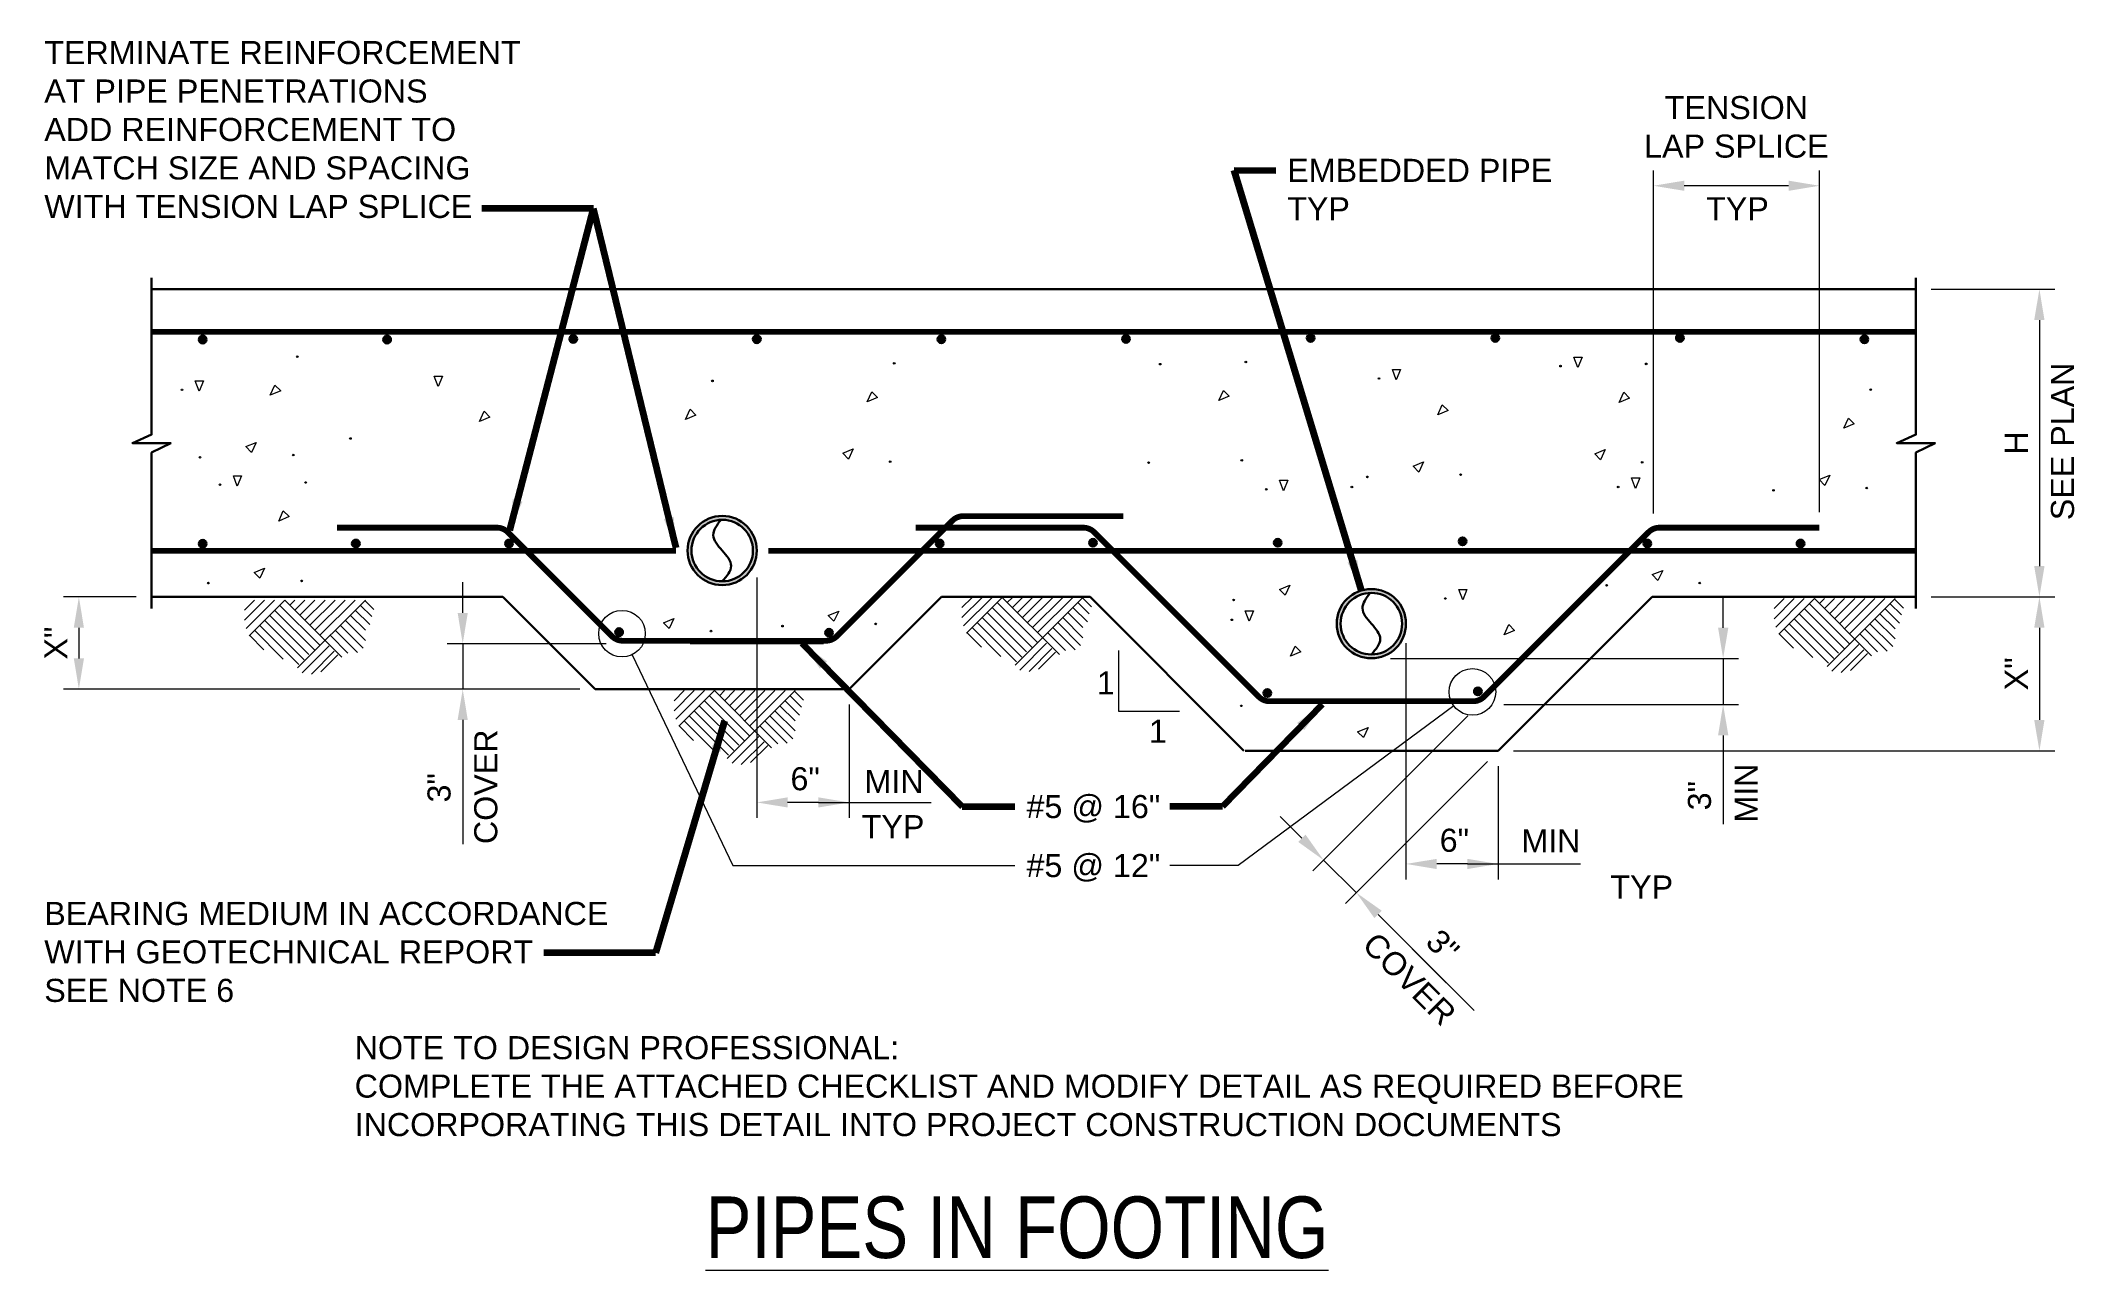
# Model space of a CAD drawing. Header units: inches. Extents: x 316 to 448, y 832 to 912.
import ezdxf

# ---------------------------------------------------------------- set-up
doc = ezdxf.new("R2010")
doc.units = ezdxf.units.IN
doc.header["$LTSCALE"] = 5
doc.header["$MEASUREMENT"] = 0
for name, color, linetype, lineweight in [('S-ANNO-DIMS', 1, 'Continuous', 20), ('S-ANNO-TEXT', 7, 'Continuous', 20), ('S-DELT-PATT', 7, 'Continuous', 15), ('S-DETL', 3, 'Continuous', 30)]:
    doc.layers.add(name, color=color, linetype=linetype, lineweight=lineweight)
doc.styles.add('Romans', font='arial.ttf')
doc.dimstyles.get("Standard").update_dxf_attribs({"dimtxt": 0.18, "dimasz": 0.18, "dimexe": 0.18, "dimexo": 0.0625, "dimgap": 0.09, "dimtad": 0, "dimtih": 1, "dimtoh": 1, "dimdec": 4, "dimzin": 0, "dimdsep": 46, "dimtxsty": 'Standard', "dimcen": 0.09, "dimadec": 0, "dimazin": 0, "dimtfac": 1, "dimtdec": 4, "dimtofl": 0, "dimtmove": 0, "dimatfit": 3, "dimfxl": 1, "dimtolj": 1, "dimtzin": 0, "dimarcsym": 0})

# ---------------------------------------------------------------- blocks, each defined once
blk = doc.blocks.new('*D0')
at = {"layer": 'Defpoints', "color": 0, "transparency": 16777216}
for p in [(402.89, 872.14), (410.26, 869.14), (425.51, 869.14)]:
    blk.add_point(p, dxfattribs=at)
at = {"layer": 'S-ANNO-DIMS', "transparency": 16777216}
for p, q in [((425.51, 874.14), (425.51, 876.14)), ((403.89, 872.14), (426.51, 872.14)), ((425.51, 872.14), (425.51, 869.14)), ((411.26, 869.14), (426.51, 869.14)), ((425.51, 867.14), (425.51, 861.36))]:
    blk.add_line(p, q, dxfattribs=at)
for points in [[(425.18, 874.14), (425.85, 874.14), (425.51, 872.14)], [(425.18, 867.14), (425.85, 867.14), (425.51, 869.14)]]:
    blk.add_solid(points, dxfattribs=at)
at = {"layer": 'S-ANNO-DIMS', "transparency": 16777216, "insert": (423.98, 863.22), "char_height": 1.5, "attachment_point": 5, "rotation": 90, "style": 'Romans'}
blk.add_mtext('\\A1;3"', dxfattribs=at)
blk = doc.blocks.new('*D1')
at = {"layer": 'Defpoints', "color": 0, "transparency": 16777216}
for p in [(409.61, 869.1), (410.89, 866.14), (401.67, 856.91)]:
    blk.add_point(p, dxfattribs=at)
at = {"layer": 'S-ANNO-DIMS', "transparency": 16777216}
for p, q in [((408.91, 868.4), (398.84, 858.33)), ((410.19, 865.44), (400.96, 856.21)), ((398.13, 860.45), (396.72, 861.86)), ((399.54, 859.03), (401.67, 856.91)), ((403.08, 855.5), (407.51, 851.06))]:
    blk.add_line(p, q, dxfattribs=at)
for points in [[(398.37, 860.68), (397.89, 860.21), (399.54, 859.03)], [(403.32, 855.74), (402.84, 855.26), (401.67, 856.91)]]:
    blk.add_solid(points, dxfattribs=at)
at = {"layer": 'S-ANNO-DIMS', "transparency": 16777216, "insert": (407.28, 853.46), "char_height": 1.5, "attachment_point": 5, "rotation": 315, "style": 'Romans'}
blk.add_mtext('\\A1;3"', dxfattribs=at)
blk = doc.blocks.new('*D2')
at = {"layer": 'Defpoints', "color": 0, "transparency": 16777216}
for p in [(404.89, 874.14), (410.89, 866.14), (404.89, 858.78)]:
    blk.add_point(p, dxfattribs=at)
at = {"layer": 'S-ANNO-DIMS', "transparency": 16777216}
for p, q in [((404.89, 873.14), (404.89, 857.78)), ((410.89, 865.14), (410.89, 857.78)), ((408.89, 858.78), (406.89, 858.78))]:
    blk.add_line(p, q, dxfattribs=at)
for points in [[(406.89, 859.11), (406.89, 858.45), (404.89, 858.78)], [(408.89, 859.11), (408.89, 858.45), (410.89, 858.78)]]:
    blk.add_solid(points, dxfattribs=at)
at = {"layer": 'S-ANNO-DIMS', "transparency": 16777216, "insert": (408.04, 860.31), "char_height": 1.5, "attachment_point": 5, "style": 'Romans'}
blk.add_mtext('\\A1;6"', dxfattribs=at)
blk = doc.blocks.new('*D3')
at = {"layer": 'Defpoints', "color": 0, "transparency": 16777216}
for p in [(362.7, 878.4), (368.7, 870.14), (362.7, 862.78)]:
    blk.add_point(p, dxfattribs=at)
at = {"layer": 'S-ANNO-DIMS', "transparency": 16777216}
for p, q in [((362.7, 877.4), (362.7, 861.78)), ((368.7, 869.14), (368.7, 861.78)), ((366.7, 862.78), (364.7, 862.78))]:
    blk.add_line(p, q, dxfattribs=at)
for points in [[(364.7, 863.11), (364.7, 862.45), (362.7, 862.78)], [(366.7, 863.11), (366.7, 862.45), (368.7, 862.78)]]:
    blk.add_solid(points, dxfattribs=at)
at = {"layer": 'S-ANNO-DIMS', "transparency": 16777216, "insert": (365.84, 864.31), "char_height": 1.5, "attachment_point": 5, "style": 'Romans'}
blk.add_mtext('\\A1;6"', dxfattribs=at)
blk = doc.blocks.new('*D4')
at = {"layer": 'Defpoints', "color": 0, "transparency": 16777216}
for p in [(353.91, 873.1), (343.58, 870.14), (352.2, 870.14)]:
    blk.add_point(p, dxfattribs=at)
at = {"layer": 'S-ANNO-DIMS', "transparency": 16777216}
for p, q in [((343.58, 875.1), (343.58, 877.1)), ((352.91, 873.1), (342.58, 873.1)), ((343.58, 873.1), (343.58, 870.14)), ((351.2, 870.14), (342.58, 870.14)), ((343.58, 868.14), (343.58, 861.87))]:
    blk.add_line(p, q, dxfattribs=at)
for points in [[(343.25, 875.1), (343.91, 875.1), (343.58, 873.1)], [(343.25, 868.14), (343.91, 868.14), (343.58, 870.14)]]:
    blk.add_solid(points, dxfattribs=at)
at = {"layer": 'S-ANNO-DIMS', "transparency": 16777216, "insert": (342.05, 863.73), "char_height": 1.5, "attachment_point": 5, "rotation": 90, "style": 'Romans'}
blk.add_mtext('\\A1;3"  ', dxfattribs=at)
blk = doc.blocks.new('*D5')
at = {"layer": 'Defpoints', "color": 0, "transparency": 16777216}
for p in [(438.04, 896.14), (438.04, 876.14), (446.07, 876.14)]:
    blk.add_point(p, dxfattribs=at)
at = {"layer": 'S-ANNO-DIMS', "transparency": 16777216}
for p, q in [((439.04, 896.14), (447.07, 896.14)), ((446.07, 894.14), (446.07, 878.14)), ((439.04, 876.14), (447.07, 876.14))]:
    blk.add_line(p, q, dxfattribs=at)
for points in [[(445.73, 894.14), (446.4, 894.14), (446.07, 896.14)], [(445.73, 878.14), (446.4, 878.14), (446.07, 876.14)]]:
    blk.add_solid(points, dxfattribs=at)
at = {"layer": 'S-ANNO-DIMS', "transparency": 16777216, "insert": (444.57, 886.14), "char_height": 1.5, "attachment_point": 5, "rotation": 90, "style": 'Romans'}
blk.add_mtext('\\A1;H', dxfattribs=at)
blk = doc.blocks.new('*D6')
at = {"layer": 'Defpoints', "color": 0, "transparency": 16777216}
for p in [(438.04, 876.14), (410.89, 866.14), (446.07, 866.14)]:
    blk.add_point(p, dxfattribs=at)
at = {"layer": 'S-ANNO-DIMS', "transparency": 16777216}
for p, q in [((439.04, 876.14), (447.07, 876.14)), ((446.07, 874.14), (446.07, 868.14)), ((411.89, 866.14), (447.07, 866.14))]:
    blk.add_line(p, q, dxfattribs=at)
for points in [[(445.73, 874.14), (446.4, 874.14), (446.07, 876.14)], [(445.73, 868.14), (446.4, 868.14), (446.07, 866.14)]]:
    blk.add_solid(points, dxfattribs=at)
at = {"layer": 'S-ANNO-DIMS', "transparency": 16777216, "insert": (444.57, 871.14), "char_height": 1.5, "attachment_point": 5, "rotation": 90, "style": 'Romans'}
blk.add_mtext('\\A1;X"', dxfattribs=at)
blk = doc.blocks.new('*D7')
at = {"layer": 'Defpoints', "color": 0, "transparency": 16777216}
for p in [(420.98, 902.87), (420.98, 880.56), (431.77, 880.64)]:
    blk.add_point(p, dxfattribs=at)
at = {"layer": 'S-ANNO-DIMS', "transparency": 16777216}
for p, q in [((420.98, 881.56), (420.98, 903.87)), ((431.77, 881.64), (431.77, 903.87)), ((429.77, 902.87), (422.98, 902.87))]:
    blk.add_line(p, q, dxfattribs=at)
for points in [[(422.98, 903.2), (422.98, 902.54), (420.98, 902.87)], [(429.77, 903.2), (429.77, 902.54), (431.77, 902.87)]]:
    blk.add_solid(points, dxfattribs=at)
blk = doc.blocks.new('*D8')
at = {"layer": 'Defpoints', "color": 0, "transparency": 16777216}
for p in [(323.35, 876.14), (318.63, 870.14), (352.2, 870.14)]:
    blk.add_point(p, dxfattribs=at)
at = {"layer": 'S-ANNO-DIMS', "transparency": 16777216}
for p, q in [((322.35, 876.14), (317.63, 876.14)), ((318.63, 874.14), (318.63, 872.14)), ((351.2, 870.14), (317.63, 870.14))]:
    blk.add_line(p, q, dxfattribs=at)
for points in [[(318.3, 874.14), (318.96, 874.14), (318.63, 876.14)], [(318.3, 872.14), (318.96, 872.14), (318.63, 870.14)]]:
    blk.add_solid(points, dxfattribs=at)
at = {"layer": 'S-ANNO-DIMS', "transparency": 16777216, "insert": (317.13, 873.14), "char_height": 1.5, "attachment_point": 5, "rotation": 90, "style": 'Romans'}
blk.add_mtext('\\A1;X"', dxfattribs=at)

msp = doc.modelspace()

# ---------------------------------------------------------------- hatches: boundary and pattern name
at = {"layer": 'S-DETL', "linetype": 'Continuous'}
h = msp.add_hatch(color=256, dxfattribs=at)
h.dxf.hatch_style = 1
h.paths.add_polyline_path([(326.9287052, 892.8728991, 1), (326.4287052, 892.8728991, 1)])
h = msp.add_hatch(color=256, dxfattribs=at)
h.dxf.hatch_style = 1
h.paths.add_polyline_path([(338.9171401, 892.8728991, 1), (338.4171401, 892.8728991, 1)])
h = msp.add_hatch(color=256, dxfattribs=at)
h.dxf.hatch_style = 1
h.paths.add_polyline_path([(351.0170606, 892.9099425, 1), (350.5170606, 892.9099425, 1)])
h = msp.add_hatch(color=256, dxfattribs=at)
h.dxf.hatch_style = 1
h.paths.add_polyline_path([(362.9483158, 892.8965698, 1), (362.4483158, 892.8965698, 1)])
h = msp.add_hatch(color=256, dxfattribs=at)
h.dxf.hatch_style = 1
h.paths.add_polyline_path([(374.9483158, 892.8936595, 1), (374.4483158, 892.8936595, 1)])
h = msp.add_hatch(color=256, dxfattribs=at)
h.dxf.hatch_style = 1
h.paths.add_polyline_path([(374.9483158, 892.8936595, 1), (374.4483158, 892.8936595, 1)])
h = msp.add_hatch(color=256, dxfattribs=at)
h.dxf.hatch_style = 1
h.paths.add_polyline_path([(386.9483158, 892.9148493, 1), (386.4483158, 892.9148493, 1)])
h = msp.add_hatch(color=256, dxfattribs=at)
h.dxf.hatch_style = 1
h.paths.add_polyline_path([(398.9483158, 892.9797919, 1), (398.4483158, 892.9797919, 1)])
h = msp.add_hatch(color=256, dxfattribs=at)
h.dxf.hatch_style = 1
h.paths.add_polyline_path([(410.9483158, 892.9797919, 1), (410.4483158, 892.9797919, 1)])
h = msp.add_hatch(color=256, dxfattribs=at)
h.dxf.hatch_style = 1
h.paths.add_polyline_path([(422.9483158, 892.9797919, 1), (422.4483158, 892.9797919, 1)])
h = msp.add_hatch(color=256, dxfattribs=at)
h.dxf.hatch_style = 1
h.paths.add_polyline_path([(434.9465701, 892.8878865, 1), (434.4465701, 892.8878865, 1)])
h = msp.add_hatch(color=256, dxfattribs=at)
h.dxf.hatch_style = 1
h.paths.add_polyline_path([(362.6983158, 879.1545215, 1), (358.1983158, 879.1545215, 1)])
h.paths.add_polyline_path([(362.4483158, 879.1545215, 1), (358.4483158, 879.1545215, 1)], flags=16)
h = msp.add_hatch(color=256, dxfattribs=at)
h.dxf.hatch_style = 1
h.paths.add_polyline_path([(326.9287052, 879.5964365, 1), (326.4287052, 879.5964365, 1)])
h = msp.add_hatch(color=256, dxfattribs=at)
h.dxf.hatch_style = 1
h.paths.add_polyline_path([(336.8830517, 879.6106757, 1), (336.3830517, 879.6106757, 1)])
h = msp.add_hatch(color=256, dxfattribs=at)
h.dxf.hatch_style = 1
h.paths.add_polyline_path([(346.8374032, 879.6106757, 1), (346.3374032, 879.6106757, 1)])
h = msp.add_hatch(color=256, dxfattribs=at)
h.dxf.hatch_style = 1
h.paths.add_polyline_path([(374.8351971, 879.6106757, 1), (374.3351971, 879.6106757, 1)])
h = msp.add_hatch(color=256, dxfattribs=at)
h.dxf.hatch_style = 1
h.paths.add_polyline_path([(384.7957471, 879.6601239, 1), (384.2957471, 879.6601239, 1)])
h = msp.add_hatch(color=256, dxfattribs=at)
h.dxf.hatch_style = 1
h.paths.add_polyline_path([(396.8093798, 879.6601239, 1), (396.3093798, 879.6601239, 1)])
h = msp.add_hatch(color=256, dxfattribs=at)
h.dxf.hatch_style = 1
h.paths.add_polyline_path([(408.8222847, 879.7536267, 1), (408.3222847, 879.7536267, 1)])
h = msp.add_hatch(color=256, dxfattribs=at)
h.dxf.hatch_style = 1
h.paths.add_polyline_path([(420.8367679, 879.6106757, 1), (420.3367679, 879.6106757, 1)])
h = msp.add_hatch(color=256, dxfattribs=at)
h.dxf.hatch_style = 1
h.paths.add_polyline_path([(430.7911195, 879.6106757, 1), (430.2911195, 879.6106757, 1)])
h = msp.add_hatch(color=256, dxfattribs=at)
h.dxf.hatch_style = 1
h.paths.add_polyline_path([(404.8948205, 874.4005496, 1), (400.3948205, 874.4005496, 1)])
h.paths.add_polyline_path([(404.6448205, 874.4005496, 1), (400.6448205, 874.4005496, 1)], flags=16)
h = msp.add_hatch(color=256, dxfattribs=at)
h.dxf.hatch_style = 1
h.paths.add_polyline_path([(353.9983573, 873.8485716, 1), (353.4983573, 873.8485716, 1)])
h = msp.add_hatch(color=256, dxfattribs=at)
h.dxf.hatch_style = 1
h.paths.add_polyline_path([(367.6434279, 873.8117185, 1), (367.1434279, 873.8117185, 1)])
h = msp.add_hatch(color=256, dxfattribs=at)
h.dxf.hatch_style = 1
h.paths.add_polyline_path([(396.1330938, 869.8898951, 1), (395.6330938, 869.8898951, 1)])
h = msp.add_hatch(color=256, dxfattribs=at)
h.dxf.hatch_style = 1
h.paths.add_polyline_path([(409.8181002, 870.0009493, 1), (409.3181002, 870.0009493, 1)])

# ---------------------------------------------------------------- linework, layer by layer
at = {"layer": 'S-ANNO-DIMS'}
for p, q in [((343.5784823, 868.1428124), (343.5784823, 860.0718711)), ((366.6983158, 862.7811866), (374.0337418, 862.7811866)), ((408.8948205, 858.7811866), (416.2302464, 858.7811866)), ((403.0798692, 855.499434), (409.3172166, 849.2620866))]:
    msp.add_line(p, q, dxfattribs=at)
at = {"layer": 'S-ANNO-TEXT'}
for p, q in [((386.2160205, 872.6589252), (386.2160205, 868.704386)), ((386.2160205, 868.704386), (390.1705598, 868.704386))]:
    msp.add_line(p, q, dxfattribs=at)
for points in [[(354.5876724, 872.3835268), (361.1352671, 858.6756085), (379.4775463, 858.6752233)], [(407.9947354, 869.0639333), (393.9787232, 858.678837), (389.5549678, 858.678837)]]:
    msp.add_lwpolyline(points, dxfattribs=at)
for centre in [(353.9344775, 873.7510431), (409.2124137, 869.9661661)]:
    msp.add_circle(centre, 1.5155079, dxfattribs=at)
at = {"layer": 'S-DELT-PATT'}
for p, q in [((329.3866966, 874.6266196), (330.6976768, 875.9375999)), ((329.3866966, 875.2821098), (330.0421867, 875.9375999)), ((329.4973105, 874.0817435), (331.3531669, 875.9375999)), ((329.6886727, 873.6176155), (332.0086571, 875.9375999)), ((331.3531669, 875.2821098), (333.9798142, 872.6554625)), ((331.680912, 875.6098548), (334.2905083, 873.0002585)), ((332.0086571, 875.9375999), (335.7263759, 872.2198811)), ((332.3364021, 875.6098548), (332.6641472, 875.9375999)), ((332.6641472, 875.2821098), (333.3196373, 875.9375999)), ((332.8391221, 871.5241439), (337.2525781, 875.9375999)), ((332.9918923, 874.9543647), (333.9751275, 875.9375999)), ((333.3196373, 874.6266196), (334.6306176, 875.9375999)), ((333.6473824, 874.2988746), (335.2861077, 875.9375999)), ((333.9751275, 873.9711295), (335.9415978, 875.9375999)), ((334.3028725, 873.6433844), (336.597088, 875.9375999)), ((336.597088, 875.2821098), (337.5394124, 874.3397772)), ((336.924833, 875.6098548), (337.662579, 874.8721007)), ((337.2204591, 875.9054809), (337.8047712, 875.3211606)), ((376.0306241, 874.7992877), (377.3416044, 876.1102679)), ((376.0306241, 875.4547778), (376.6861143, 876.1102679)), ((376.1412381, 874.2544115), (377.9970945, 876.1102679)), ((376.3326003, 873.7902835), (378.6525847, 876.1102679)), ((377.6693495, 875.1270327), (380.2278012, 872.5685728)), ((377.9970945, 875.4547778), (380.6237418, 872.8281305)), ((378.3248396, 875.7825228), (380.9344359, 873.1729265)), ((378.6525847, 876.1102679), (382.3703034, 872.3925491)), ((378.9803297, 875.7825228), (379.3080748, 876.1102679)), ((379.3080748, 875.4547778), (379.9635649, 876.1102679)), ((379.4830497, 871.6968119), (383.8965057, 876.1102679)), ((379.6358199, 875.1270327), (380.619055, 876.1102679)), ((379.9635649, 874.7992877), (381.2745452, 876.1102679)), ((380.29131, 874.4715426), (381.9300353, 876.1102679)), ((380.619055, 874.1437975), (382.5855254, 876.1102679)), ((380.9468001, 873.8160525), (383.2410156, 876.1102679)), ((382.9132705, 875.1270327), (383.8965057, 874.1437975)), ((383.2410156, 875.4547778), (384.18334, 874.5124452)), ((383.5687606, 875.7825228), (384.3065066, 875.0447687)), ((383.8643867, 876.0781489), (384.4486988, 875.4938286)), ((428.8190092, 874.7227692), (430.1299895, 876.0337494)), ((428.8190092, 875.3782593), (429.4744994, 876.0337494)), ((428.9296232, 874.177893), (430.7854796, 876.0337494)), ((429.1209854, 873.713765), (431.4409698, 876.0337494)), ((430.7854796, 875.3782593), (433.4121269, 872.751612)), ((431.1132247, 875.7060044), (433.722821, 873.096408)), ((431.4409698, 876.0337494), (435.1586885, 872.3160306)), ((431.7687148, 875.7060044), (432.0964599, 876.0337494)), ((432.0964599, 875.3782593), (432.75195, 876.0337494)), ((432.2714348, 871.6202934), (436.6848908, 876.0337494)), ((432.4242049, 875.0505142), (433.4074401, 876.0337494)), ((432.75195, 874.7227692), (434.0629303, 876.0337494)), ((433.0796951, 874.3950241), (434.7184204, 876.0337494)), ((433.4074401, 874.067279), (435.3739105, 876.0337494)), ((433.7351852, 873.739534), (436.0294006, 876.0337494)), ((436.0294006, 875.3782593), (436.9717251, 874.4359267)), ((436.3571457, 875.7060044), (437.0948917, 874.9682502)), ((436.6527718, 876.0016304), (437.2370839, 875.4173101)), ((330.0421867, 873.9711295), (331.9187156, 872.0945924)), ((330.3699318, 874.2988746), (332.9283835, 871.7404147)), ((330.6976768, 874.6266196), (333.2731795, 872.051117)), ((331.0254219, 874.9543647), (333.5838736, 872.3959048)), ((335.2861077, 873.9711295), (336.7398701, 872.5173589)), ((335.6138528, 874.2988746), (337.101717, 872.8110103)), ((335.9415978, 874.6266196), (337.2525781, 873.3156394)), ((336.2693429, 874.9543647), (337.2525781, 873.9711295)), ((376.3583692, 873.8160525), (377.2972605, 872.8771612)), ((376.6861143, 874.1437975), (378.5626432, 872.2672604)), ((377.0138593, 874.4715426), (379.5723111, 871.9130827)), ((377.3416044, 874.7992877), (379.9171071, 872.223785)), ((381.6022902, 873.8160525), (382.7662359, 872.6520986)), ((381.9300353, 874.1437975), (383.3837977, 872.6900269)), ((382.2577804, 874.4715426), (383.7456446, 872.9836783)), ((382.5855254, 874.7992877), (383.8965057, 873.4883074)), ((429.4744994, 874.067279), (431.3510283, 872.1907419)), ((429.8022444, 874.3950241), (432.3606961, 871.8365642)), ((430.1299895, 874.7227692), (432.7054921, 872.1472665)), ((430.4577346, 875.0505142), (433.0161863, 872.4920543)), ((434.7184204, 874.067279), (436.1721828, 872.6135084)), ((435.0461655, 874.3950241), (436.5340297, 872.9071598)), ((435.3739105, 874.7227692), (436.6848908, 873.4117889)), ((435.7016556, 875.0505142), (436.6848908, 874.067279)), ((329.7144416, 873.6433844), (330.6533329, 872.7044932)), ((333.1506684, 871.2125894), (334.889569, 872.95149)), ((333.7473528, 871.1273511), (335.2305303, 872.6105287)), ((334.9583627, 873.6433844), (336.1223083, 872.4794306)), ((379.7945959, 871.3852575), (381.5334965, 873.1241581)), ((380.3912804, 871.3000192), (381.8744579, 872.7831967)), ((381.0050076, 871.4364021), (382.1131301, 872.5445245)), ((429.1467543, 873.739534), (430.0856456, 872.8006427)), ((432.582981, 871.308739), (434.3218816, 873.0476396)), ((433.1796655, 871.2235007), (434.662843, 872.7066782)), ((434.3906753, 873.739534), (435.554621, 872.5755801)), ((334.36108, 871.2637341), (335.4692025, 872.3718565)), ((433.7933927, 871.3598836), (434.9015152, 872.468006)), ((357.3216785, 868.7361286), (358.6326588, 870.0471088)), ((357.3216785, 869.3916187), (357.9771686, 870.0471088)), ((357.4322925, 868.1912524), (359.2881489, 870.0471088)), ((357.6236546, 867.7271244), (359.943639, 870.0471088)), ((359.943639, 870.0471088), (363.6613578, 866.32939)), ((360.2713841, 869.7193637), (360.5991292, 870.0471088)), ((360.5991292, 869.3916187), (361.2546193, 870.0471088)), ((360.7741041, 865.6336528), (365.1875601, 870.0471088)), ((360.9268742, 869.0638736), (361.9101094, 870.0471088)), ((361.2546193, 868.7361286), (362.5655995, 870.0471088)), ((361.5823644, 868.4083835), (363.2210897, 870.0471088)), ((361.9101094, 868.0806384), (363.8765798, 870.0471088)), ((362.2378545, 867.7528934), (364.5320699, 870.0471088)), ((365.155441, 870.0149898), (365.7397531, 869.4306695)), ((358.6326588, 868.7361286), (361.2081614, 866.1606259)), ((358.9604038, 869.0638736), (361.5188556, 866.5054137)), ((359.2881489, 869.3916187), (361.9147962, 866.7649714)), ((359.615894, 869.7193637), (362.2254903, 867.1097674)), ((363.8765798, 868.7361286), (365.1875601, 867.4251483)), ((364.2043249, 869.0638736), (365.1875601, 868.0806384)), ((364.5320699, 869.3916187), (365.4743943, 868.4492861)), ((364.859815, 869.7193637), (365.5975609, 868.9816096)), ((357.6494236, 867.7528934), (358.5883149, 866.8140021)), ((357.9771686, 868.0806384), (359.8536976, 866.2041013)), ((358.3049137, 868.4083835), (360.8633654, 865.8499236)), ((362.8933446, 867.7528934), (364.0572902, 866.5889395)), ((363.2210897, 868.0806384), (364.6748521, 866.6268678)), ((363.5488347, 868.4083835), (365.036699, 866.9205192)), ((361.0856503, 865.3220984), (362.8245509, 867.060999)), ((361.6823348, 865.2368601), (363.1655123, 866.7200376)), ((362.296062, 865.373243), (363.4041844, 866.4813654))]:
    msp.add_line(p, q, dxfattribs=at)
at = {"layer": 'S-DELT-PATT', "flags": 128}
for points in [[(332.8783885, 891.7584935, -1), (332.7747085, 891.7584935, -1)], [(371.6802165, 891.3272672, -1), (371.5765365, 891.3272672, -1)], [(388.9688934, 891.2690904, -1), (388.8652134, 891.2690904, -1)], [(394.5369706, 891.4143504, -1), (394.4332906, 891.4143504, -1)], [(414.9922678, 891.1449731, -1), (414.8885878, 891.1449731, -1)], [(420.560345, 891.290233, -1), (420.456665, 891.290233, -1)], [(359.8659378, 890.1849002, -1), (359.7622578, 890.1849002, -1)], [(403.1916953, 890.3382082, -1), (403.0880153, 890.3382082, -1)], [(435.1557959, 889.6146466, -1), (435.0521159, 889.6146466, -1)], [(325.378245, 889.6016855, -1), (325.274565, 889.6016855, -1)], [(336.3339921, 886.4385585, -1), (336.2303121, 886.4385585, -1)], [(326.5578912, 885.2183855, -1), (326.4542112, 885.2183855, -1)], [(332.6153814, 885.3636454, -1), (332.5117014, 885.3636454, -1)], [(371.4172094, 884.9324192, -1), (371.3135294, 884.9324192, -1)], [(388.2164732, 884.8742424, -1), (388.1127932, 884.8742424, -1)], [(394.2739634, 885.0195023, -1), (394.1702834, 885.0195023, -1)], [(420.2973378, 884.895385, -1), (420.1936578, 884.895385, -1)], [(327.8548501, 883.4325494, -1), (327.7511701, 883.4325494, -1)], [(333.4229272, 883.5778094, -1), (333.3192472, 883.5778094, -1)], [(395.8629124, 883.139401, -1), (395.7592324, 883.139401, -1)], [(401.4309895, 883.2846609, -1), (401.3273095, 883.2846609, -1)], [(402.4392751, 883.9433602, -1), (402.3355951, 883.9433602, -1)], [(408.4967653, 884.0886201, -1), (408.3930853, 884.0886201, -1)], [(418.7378502, 883.292221, -1), (418.6341702, 883.292221, -1)], [(428.8352986, 883.0745386, -1), (428.7316186, 883.0745386, -1)], [(434.8927888, 883.2197986, -1), (434.7891088, 883.2197986, -1)], [(327.1024299, 877.0377014, -1), (326.9987499, 877.0377014, -1)], [(333.1599201, 877.1829613, -1), (333.0562401, 877.1829613, -1)], [(417.98543, 876.8973729, -1), (417.88175, 876.8973729, -1)], [(424.0429202, 877.0426329, -1), (423.9392402, 877.0426329, -1)], [(393.7419465, 875.9399341, -1), (393.6382665, 875.9399341, -1)], [(407.5101444, 876.03927, -1), (407.4064644, 876.03927, -1)], [(359.7648879, 873.9166387, -1), (359.6612079, 873.9166387, -1)], [(364.4181169, 874.241803, -1), (364.3144369, 874.241803, -1)], [(370.4756072, 874.387063, -1), (370.3719272, 874.387063, -1)], [(393.623626, 874.6492665, -1), (393.519946, 874.6492665, -1)], [(394.2397515, 869.0590373, -1), (394.1360715, 869.0590373, -1)]]:
    msp.add_lwpolyline(points, format="xyb", close=True, dxfattribs=at)
for points in [[(416.3423039, 891.7272601), (416.0616552, 891.0500529), (415.8121559, 891.7329409)], [(326.7282811, 890.1839725), (326.4476324, 889.5067653), (326.1981331, 890.1896533)], [(331.748946, 889.5378444), (331.074683, 889.2501941), (331.3740533, 889.9127372)], [(342.2638809, 890.4917215), (341.9832322, 889.8145143), (341.733733, 890.4974022)], [(404.5417313, 890.9204953), (404.2610826, 890.2432881), (404.0115834, 890.926176)], [(358.7364952, 887.9642512), (358.0622323, 887.6766008), (358.3616025, 888.3391439)], [(370.550774, 889.1066182), (369.876511, 888.8189679), (370.1758813, 889.4815109)], [(393.407528, 889.1937014), (392.7332651, 888.906051), (393.0326353, 889.5685941)], [(407.6303299, 888.2628191), (406.9560669, 887.9751688), (407.2554372, 888.6377119)], [(419.4309024, 889.069584), (418.7566395, 888.7819337), (419.0560097, 889.4444767)], [(345.3524795, 887.8340454), (344.6782165, 887.546395), (344.9775868, 888.2089381)], [(434.0263534, 887.3939976), (433.3520904, 887.1063473), (433.6514607, 887.7688903)], [(329.4796439, 885.9108538), (330.1580641, 886.1885573), (329.8489829, 885.5304885)], [(368.2814719, 885.4796276), (368.9598921, 885.7573311), (368.6508109, 885.0992623)], [(417.1616003, 885.4425934), (417.8400205, 885.7202969), (417.5309393, 885.062228)], [(405.3610277, 884.6358285), (406.039448, 884.913532), (405.7303668, 884.2554632)], [(329.2048862, 884.0148365), (328.9242375, 883.3376293), (328.6747382, 884.0205172)], [(397.2129484, 883.721688), (396.9322998, 883.0444808), (396.6828005, 883.7273688)], [(420.0878863, 883.874508), (419.8072376, 883.1973008), (419.5577383, 883.8801888)], [(431.7570513, 883.767007), (432.4354715, 884.0447105), (432.1263903, 883.3866416)], [(332.2934847, 881.3571603), (331.6192218, 881.06951), (331.918592, 881.7320531)], [(330.0241826, 877.7301697), (330.7026028, 878.0078732), (330.3935216, 877.3498044)], [(420.9071827, 877.5898413), (421.5856029, 877.8675448), (421.2765217, 877.2094759)], [(396.6636991, 876.6324025), (397.3421194, 876.910106), (397.0330381, 876.2520371)], [(408.8601804, 876.621557), (408.5795317, 875.9443499), (408.3300325, 876.6272378)], [(367.3398696, 874.9342714), (368.0182899, 875.2119749), (367.7092086, 874.553906)], [(394.973662, 875.2315535), (394.6930133, 874.5543464), (394.443514, 875.2372343)], [(356.6291503, 874.4638471), (357.3075706, 874.7415506), (356.9984894, 874.0834818)], [(411.948779, 873.9638809), (411.274516, 873.6762306), (411.5738862, 874.3387737)], [(398.0622606, 872.5738774), (397.3879976, 872.2862271), (397.6873678, 872.9487702)], [(401.7537798, 867.3797135), (402.4322, 867.657417), (402.1231188, 866.9993481)]]:
    msp.add_lwpolyline(points, close=True, dxfattribs=at)
at = {"layer": 'S-DETL', "linetype": 'Continuous'}
for p, q in [((323.3529033, 896.1428124), (438.0437283, 896.1428124)), ((323.3529033, 879.1428124), (323.3529033, 879.7678124)), ((438.0437283, 879.7678124), (438.0437283, 879.1428124)), ((323.3529033, 876.1428124), (346.1983158, 876.1428124)), ((352.1983158, 870.1428124), (346.1983158, 876.1428124)), ((368.6983158, 870.1428124), (374.6983158, 876.1428124)), ((374.6983158, 876.1428124), (384.3603829, 876.1428124)), ((394.3603829, 866.1428124), (384.3603829, 876.1428124)), ((410.8948205, 866.1428124), (420.8948205, 876.1428124)), ((420.8948205, 876.1428124), (438.0437283, 876.1428124)), ((367.0414616, 873.1428124), (358.3551701, 873.1428124)), ((352.1983158, 870.1428124), (368.6983158, 870.1428124)), ((394.4369871, 866.1428124), (404.6983158, 866.1428124)), ((396.6983158, 866.1428124), (410.8948205, 866.1428124))]:
    msp.add_line(p, q, dxfattribs=at)
for points in [[(323.3529033, 875.3918539), (323.3529033, 885.5206275), (324.5972731, 886.1428124), (322.1085335, 886.1428124), (323.3529033, 886.6896742), (323.3529033, 896.8937709)], [(438.0437283, 875.3918539), (438.0437283, 885.5206275), (439.2880981, 886.1428124), (436.7993585, 886.1428124), (438.0437283, 886.6896742), (438.0437283, 896.8937709)]]:
    msp.add_lwpolyline(points, dxfattribs=at)
at = {"layer": 'S-DETL', "linetype": 'Continuous', "const_width": 0.375}
for points in [[(323.3529033, 893.37759), (438.0437283, 893.37759)], [(357.4483387, 879.1428124), (323.3529033, 879.1428124)], [(438.0437283, 879.1428124), (363.448293, 879.1428124)]]:
    msp.add_lwpolyline(points, dxfattribs=at)
for points in [[(386.5190228, 881.3928124), (376.1198887, 881.3928124, 0.1989123674), (375.4127819, 881.0999192), (367.8959809, 873.5831182, -0.1989123674), (367.1888741, 873.290225), (353.9837262, 873.290225, -0.1989123674), (353.2766194, 873.5831182), (346.5098184, 880.3499192, 0.1989123674), (345.8027116, 880.6428124), (335.4035775, 880.6428124)], [(431.7705937, 880.6428124), (421.3714595, 880.6428124, 0.1989123674), (420.6643527, 880.3499192), (409.9645163, 869.6500828, -0.1989123674), (409.2574095, 869.3571895), (396.0328441, 869.3571895, -0.1989123674), (395.3257373, 869.6500828), (384.6259009, 880.3499192, 0.1989123674), (383.9187941, 880.6428124), (373.0186271, 880.6428124)]]:
    msp.add_lwpolyline(points, format="xyb", dxfattribs=at)
at = {"layer": 'S-DETL', "linetype": 'Continuous'}
for centre, radius in [((326.6787052, 892.8728991), 0.25), ((338.6671401, 892.8728991), 0.25), ((350.7670606, 892.9099425), 0.25), ((362.6983158, 892.8965698), 0.25), ((374.6983158, 892.8936595), 0.25), ((374.6983158, 892.8936595), 0.25), ((386.6983158, 892.9148493), 0.25), ((398.6983158, 892.9797919), 0.25), ((410.6983158, 892.9797919), 0.25), ((422.6983158, 892.9797919), 0.25), ((434.6965701, 892.8878865), 0.25), ((360.4483158, 879.1545215), 2.25), ((360.4483158, 879.1545215), 2.25), ((360.4483158, 879.1545215), 2.25), ((360.4483158, 879.1545215), 2), ((326.6787052, 879.5964365), 0.25), ((336.6330517, 879.6106757), 0.25), ((346.5874032, 879.6106757), 0.25), ((374.5851971, 879.6106757), 0.25), ((384.5457471, 879.6601239), 0.25), ((396.5593798, 879.6601239), 0.25), ((408.5722847, 879.7536267), 0.25), ((420.5867679, 879.6106757), 0.25), ((430.5411195, 879.6106757), 0.25), ((402.6448205, 874.4005496), 2.25), ((402.6448205, 874.4005496), 2.25), ((402.6448205, 874.4005496), 2.25), ((402.6448205, 874.4005496), 2), ((353.7483573, 873.8485716), 0.25), ((367.3934279, 873.8117185), 0.25), ((395.8830938, 869.8898951), 0.25), ((409.5681002, 870.0009493), 0.25)]:
    msp.add_circle(centre, radius, dxfattribs=at)
for points in [[(360.3502552, 881.1401184), (359.8684587, 880.1545215), (360.4483158, 879.1545215), (361.028173, 878.1545215), (360.4483158, 877.1545215)], [(402.5467599, 876.3861465), (402.0649633, 875.4005496), (402.6448205, 874.4005496), (403.2246776, 873.4005496), (402.6448205, 872.4005496)]]:
    msp.add_spline(points, degree=3, dxfattribs=at)

# ---------------------------------------------------------------- texts
at = {"layer": 'S-ANNO-DIMS', "char_height": 1.49999999, "style": 'Romans'}
for s, insert, attachment_point, rotation in [('SEE PLAN', (446.8175868, 881.1271235), 1, 90), ('\\A1;COVER', (405.1194333, 851.3016508), 5, 315)]:
    msp.add_mtext(s, dxfattribs=dict(at, insert=insert, attachment_point=attachment_point, rotation=rotation))
at = {"layer": 'S-ANNO-DIMS', "char_height": 1.49999999, "width": 35.703847172, "attachment_point": 1, "rotation": 90, "style": 'Romans'}
for s, insert in [('COVER', (344.3284823, 860.0718711)), ('MIN', (426.2626783, 861.465174))]:
    msp.add_mtext(s, dxfattribs=dict(at, insert=insert))
at = {"layer": 'S-ANNO-DIMS', "char_height": 1.49999999, "width": 35.703847172, "attachment_point": 1, "style": 'Romans'}
for s, insert in [('MIN', (369.6971221, 864.8875458)), ('^ITYP', (363.5140922, 861.9544514))]:
    msp.add_mtext(s, dxfattribs=dict(at, insert=insert))
at = {"layer": 'S-ANNO-DIMS', "char_height": 1.49999999, "attachment_point": 1, "style": 'Romans'}
for s, insert in [('MIN', (412.3948205, 861.0311866)), ('^ITYP', (412.1840428, 858.0311866))]:
    msp.add_mtext(s, dxfattribs=dict(at, insert=insert))
at = {"layer": 'S-ANNO-TEXT', "style": 'Romans', "width": 0.8}
msp.add_text('%%UPIPES IN FOOTING', height=4, dxfattribs=at).set_placement((359.3682159, 833.1616617))
at = {"layer": 'S-ANNO-TEXT', "attachment_point": 1, "style": 'Romans'}
for s, insert, char_height, width in [('TERMINATE REINFORCEMENT AT PIPE PENETRATIONS\\PADD REINFORCEMENT TO MATCH SIZE AND SPACING \\PWITH TENSION LAP SPLICE', (316.3802657, 912.2791713), 1.499999989, 33.849756915), ('EMBEDDED PIPE \\PTYP', (397.1754947, 904.6215997), 1.499999989, 35.703847172), ('TYP', (424.405745, 902.1215997), 1.49999999, 35.703847172), ('{\\T1.2;1}', (384.7967204, 871.2973147), 1.49999999, 35.703847172), ('{\\T1.2;1}', (388.1882023, 868.1564026), 1.49999999, 35.703847172), ('#5 @ 16"', (380.2275113, 863.2624885), 1.49999999, 35.703847172), ('#5 @ 12"', (380.2275463, 859.4261201), 1.49999999, 35.703847172)]:
    msp.add_mtext(s, dxfattribs=dict(at, insert=insert, char_height=char_height, width=width))
at = {"layer": 'S-ANNO-TEXT', "style": 'Romans'}
for s, insert, char_height, attachment_point in [('TENSION\\PLAP SPLICE', (426.3733439, 908.6993623), 1.49999999, 2), ('BEARING MEDIUM IN ACCORDANCE \\PWITH GEOTECHNICAL REPORT\\PSEE NOTE 6', (316.3802657, 856.3131471), 1.499999989, 1), ('NOTE TO DESIGN PROFESSIONAL: \\PCOMPLETE THE ATTACHED CHECKLIST AND MODIFY DETAIL AS REQUIRED BEFORE \\PINCORPORATING THIS DETAIL INTO PROJECT CONSTRUCTION DOCUMENTS', (336.5561764, 847.5879919), 1.499999989, 1)]:
    msp.add_mtext(s, dxfattribs=dict(at, insert=insert, char_height=char_height, attachment_point=attachment_point))

# ---------------------------------------------------------------- dimensions: what is measured, and where the dimension line sits
at = {"layer": 'S-ANNO-DIMS'}
for base, p1, p2, angle, text, picture, middle in [((420.9760941, 902.8715997), (431.7705937, 880.6428124), (420.9760941, 880.5613363), 180, ' ', '*D7', (425.3665626, 902.8715997)), ((446.0675868, 876.1428124), (438.0437283, 896.1428124), (438.0437283, 876.1428124), 270, 'H', '*D5', (446.0675868, 886.1428124)), ((362.6983158, 862.7811866), (368.6983158, 870.1428124), (362.6983158, 878.4005496), 180, '6"', '*D3', (365.8446523, 862.7811866)), ((343.5784823, 870.1428124), (353.9073006, 873.0988703), (352.1983158, 870.1428124), 270, '3"  ', '*D4', (343.5784823, 863.7323418)), ((318.6307772, 870.1428124), (323.3529033, 876.1428124), (352.1983158, 870.1428124), 270, 'X"', '*D8', (318.6307772, 873.1428124)), ((425.5126783, 869.1428124), (402.8948205, 872.1428124), (410.2574095, 869.1428124), 270, '3"', '*D0', (425.5126783, 863.2219953)), ((446.0675868, 866.1428124), (438.0437283, 876.1428124), (410.8948205, 866.1428124), 270, 'X"', '*D6', (446.0675868, 871.1428124)), ((404.8948205, 858.7811866), (410.8948205, 866.1428124), (404.8948205, 874.1428124), 180, '6"', '*D2', (408.041157, 858.7811866)), ((401.6656556, 856.9136476), (409.6122835, 869.1029162), (410.8948205, 866.1428124), 315, '3"', '*D1', (406.1985429, 852.3807603))]:
    dim = msp.add_linear_dim(base=base, p1=p1, p2=p2, angle=angle, text=text, dimstyle='Standard', override={"dimscale": 16, "dimtxt": 0.09375, "dimasz": 0.125, "dimexe": 0.0625, "dimgap": 0.0625, "dimtih": 0, "dimtoh": 0, "dimdec": 5, "dimlfac": 1, "dimrnd": 0.03125, "dimzin": 7, "dimlunit": 4, "dimtxsty": 'Romans', "dimcen": 0.125, "dimclrd": 256, "dimclre": 256, "dimclrt": 256, "dimadec": 4, "dimtdec": 5, "dimtofl": 1, "dimtvp": 1, "dimfrac": 2, "dimtzin": 3, "dimlwd": 65535, "dimlwe": 65535}, dxfattribs=at)
    dim.commit()
    dim.dimension.update_dxf_attribs({"geometry": picture, "text_midpoint": middle, "dimtype": 128})

# ---------------------------------------------------------------- leaders
at = {"layer": 'S-ANNO-TEXT'}
for points in [[(401.9938147, 876.5543118), (393.7364906, 903.8725195), (396.4249831, 903.8710881)], [(357.4483387, 879.3303124), (352.0923245, 901.392968), (344.8188216, 901.3968404)], [(346.6424009, 880.4825017), (352.0923245, 901.392968), (344.8188216, 901.3968404)], [(365.6285728, 873.1428124), (376.0523201, 862.5134082), (379.4775113, 862.5119769)], [(399.4472761, 869.1428124), (392.9661191, 862.5137815), (389.5549328, 862.5152053)], [(360.6014725, 868.0782951), (356.1216112, 853.0009186), (348.8481083, 853.004791)]]:
    msp.add_leader(points, dimstyle='Standard', override={"dimscale": 16, "dimtxt": 0.09375, "dimasz": 0.125, "dimexe": 0.0625, "dimgap": 0.0625, "dimtad": 0, "dimtih": 0, "dimtoh": 0, "dimdec": 5, "dimlfac": 16, "dimrnd": 0.03125, "dimzin": 7, "dimlunit": 4, "dimtxsty": 'Romans', "dimcen": 0.125, "dimclrd": 256, "dimclre": 256, "dimclrt": 256, "dimadec": 4, "dimtdec": 5, "dimtofl": 1, "dimtvp": 1, "dimfrac": 2, "dimtzin": 3, "dimlwd": 65535, "dimlwe": 65535}, dxfattribs=at)

doc.saveas('drawing.dxf')
